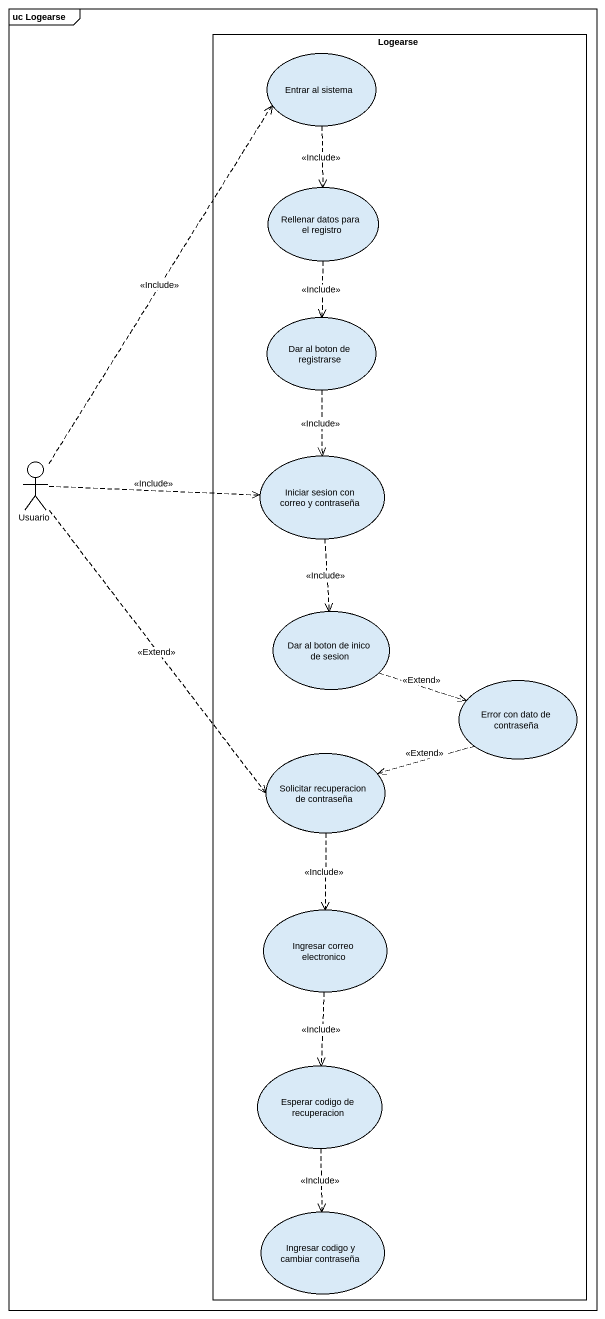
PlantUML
@startuml
mainframe uc Logearse
rectangle Logearse {
  usecase "Entrar al sistema" as Entrar_al_sistema
  usecase "Rellenar datos para el registro" as Rellenar_datos_para_el
  usecase "Dar al boton de registrarse" as Dar_al_boton_de_registrarse
  usecase "Iniciar sesion con correo y contraseña" as Iniciar_sesion_con_correo_y
  usecase "Dar al boton de inico de sesion" as Dar_al_boton_de_inico_de
  usecase "Error con dato de contraseña" as Error_con_dato_de_contraseña
  usecase "Solicitar recuperacion de contraseña" as Solicitar_recuperacion_de
  usecase "Ingresar correo electronico" as Ingresar_correo_electronico
  usecase "Esperar codigo de recuperacion" as Esperar_codigo_de
  usecase "Ingresar codigo y cambiar contraseña" as Ingresar_codigo_y_cambiar
}
actor Usuario
Entrar_al_sistema ..> Rellenar_datos_para_el : <<Include>>
Rellenar_datos_para_el ..> Dar_al_boton_de_registrarse : <<Include>>
Dar_al_boton_de_registrarse ..> Iniciar_sesion_con_correo_y : <<Include>>
Usuario .up.> Entrar_al_sistema : <<Include>>
Usuario .right.> Iniciar_sesion_con_correo_y : <<Include>>
Usuario ..> Solicitar_recuperacion_de : <<Extend>>
Iniciar_sesion_con_correo_y ..> Dar_al_boton_de_inico_de : <<Include>>
Dar_al_boton_de_inico_de .right.> Error_con_dato_de_contraseña : <<Extend>>
Error_con_dato_de_contraseña .left.> Solicitar_recuperacion_de : <<Extend>>
Solicitar_recuperacion_de ..> Ingresar_correo_electronico : <<Include>>
Ingresar_correo_electronico ..> Esperar_codigo_de : <<Include>>
Esperar_codigo_de ..> Ingresar_codigo_y_cambiar : <<Include>>
@enduml
